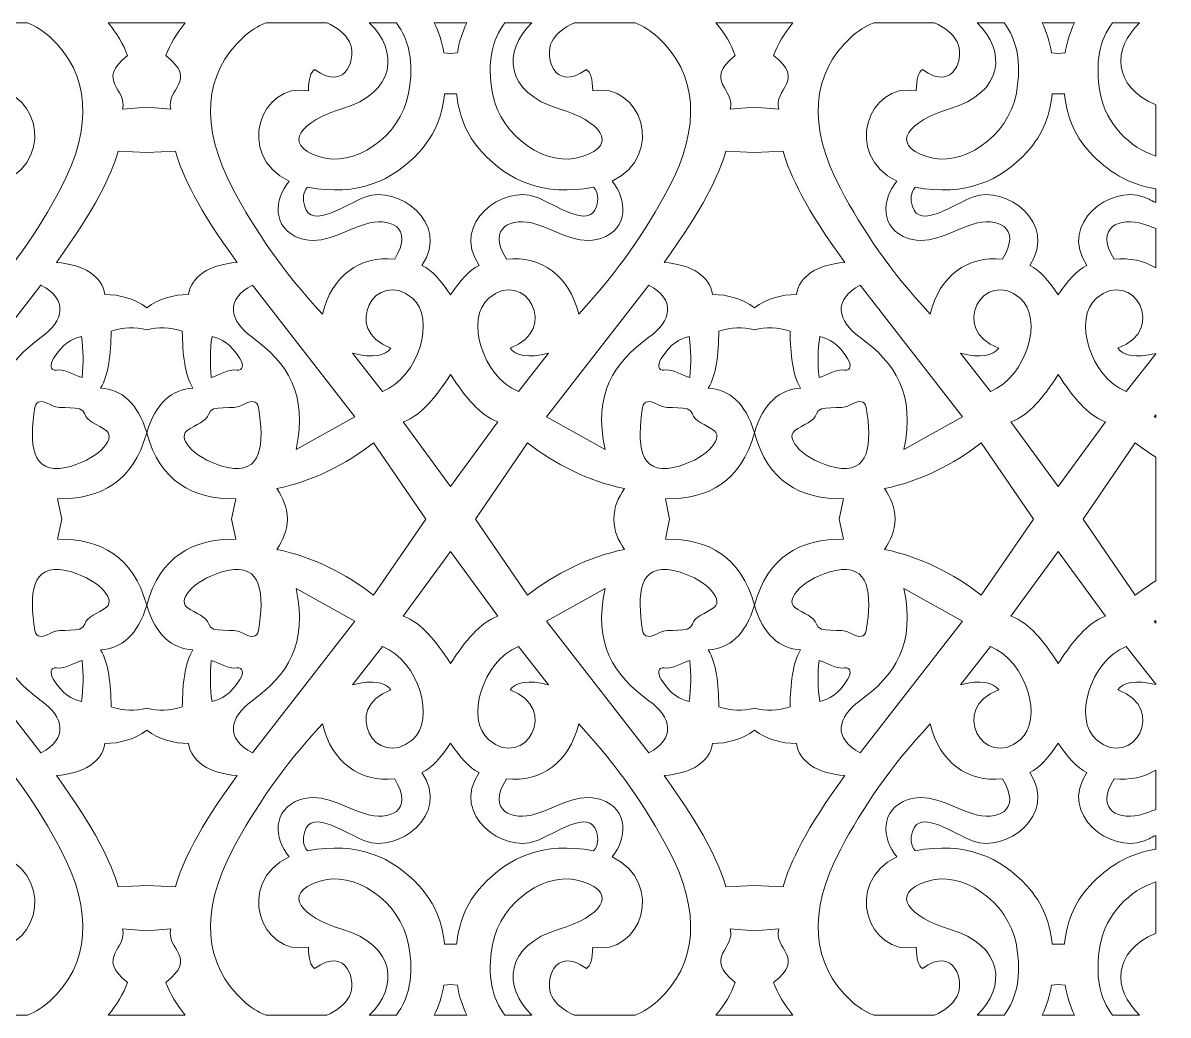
# Model space of a CAD drawing. Header units: millimetres. Extents: x -1215 to 1215, y -590 to 590.
# Drawn here: x -147 to 1215, y -590 to 590 of the extents above; entities that cross this region are included whole.
import ezdxf

# ---------------------------------------------------------------- set-up
doc = ezdxf.new("R2010")
doc.units = ezdxf.units.MM
doc.header["$MEASUREMENT"] = 0
doc.layers.add('Layer 1', color=7, linetype='Continuous')

msp = doc.modelspace()

# ---------------------------------------------------------------- linework, layer by layer
at = {"layer": 'Layer 1', "color": 250, "lineweight": 20}
for points, knots in [([(-114.9779, 573.1207), (-68.2132, 529.9514), (-62.5724, 467.5375), (-102.6658, 392.4517), (-128.8924, 343.3355), (-161.1446, 295.2549), (-208.9658, 243.6907), (-220.5262, 289.7892), (-253.2644, 313.1387), (-294.9969, 308.9766), (-319.173, 347.7579), (-287.8955, 359.4017), (-260.1087, 350.729), (-234.5637, 342.7561), (-209.67, 324.7283), (-182.7998, 333.6485), (-148.5771, 345.0093), (-151.6328, 380.9103), (-169.3202, 401.5913), (-105.0798, 432.8195), (-135.063, 520.1204), (-192.4302, 509.2125), (-192.6927, 523.06), (-195.0084, 531.7955), (-199.8023, 534.3608), (-238.7138, 506.8231), (-250.1795, 551.0273), (-241.0578, 567.5836), (-235.7326, 577.2492), (-226.1035, 584.9111), (-214.1455, 589.9734), (-214.1455, 589.9734), (-141.8841, 589.9734), (-141.8841, 589.9734), (-132.218, 586.1139), (-123.0395, 580.5624), (-114.9779, 573.1207)], [0, 0, 0, 0, 0.083333333, 0.083333333, 0.083333333, 0.166666667, 0.166666667, 0.166666667, 0.25, 0.25, 0.25, 0.333333333, 0.333333333, 0.333333333, 0.416666667, 0.416666667, 0.416666667, 0.5, 0.5, 0.5, 0.583333333, 0.583333333, 0.583333333, 0.666666667, 0.666666667, 0.666666667, 0.75, 0.75, 0.75, 0.833333333, 0.833333333, 0.833333333, 0.916666667, 0.916666667, 0.916666667, 1, 1, 1, 1]), ([(22.757, 551.149), (61.8738, 520.5216), (21.8288, 511.6793), (28.822, 487.2763), (28.822, 487.2763), (-0.05, 489.7719), (-0.05, 489.7719), (-0.05, 489.7719), (-28.9219, 487.2763), (-28.9219, 487.2763), (-21.9288, 511.6793), (-61.9737, 520.5216), (-22.857, 551.149), (-27.5628, 564.3508), (-35.5326, 577.5449), (-45.8862, 589.9734), (-45.8862, 589.9734), (45.7862, 589.9734), (45.7862, 589.9734), (35.4326, 577.5449), (27.4628, 564.3508), (22.757, 551.149)], [0, 0, 0, 0, 0.142857143, 0.142857143, 0.142857143, 0.285714286, 0.285714286, 0.285714286, 0.428571429, 0.428571429, 0.428571429, 0.571428571, 0.571428571, 0.571428571, 0.714285714, 0.714285714, 0.714285714, 0.857142857, 0.857142857, 0.857142857, 1, 1, 1, 1]), ([(260.0088, 350.729), (287.7956, 359.4017), (319.073, 347.7579), (294.8969, 308.9766), (253.1644, 313.1387), (220.4263, 289.7892), (208.8658, 243.6907), (161.0446, 295.2549), (128.7925, 343.3355), (102.5658, 392.4517), (62.4725, 467.5375), (68.1132, 529.9514), (114.8779, 573.1207), (122.9395, 580.5624), (132.118, 586.1139), (141.7841, 589.9734), (141.7841, 589.9734), (214.0455, 589.9734), (214.0455, 589.9734), (226.0036, 584.9111), (235.6327, 577.2492), (240.9579, 567.5836), (250.0796, 551.0273), (238.6138, 506.8231), (199.7024, 534.3608), (194.9084, 531.7955), (192.5927, 523.06), (192.3303, 509.2125), (134.9631, 520.1204), (104.9799, 432.8195), (169.2202, 401.5913), (151.5328, 380.9103), (148.4771, 345.0093), (182.6998, 333.6485), (209.57, 324.7283), (234.4638, 342.7561), (260.0088, 350.729)], [0, 0, 0, 0, 0.083333333, 0.083333333, 0.083333333, 0.166666667, 0.166666667, 0.166666667, 0.25, 0.25, 0.25, 0.333333333, 0.333333333, 0.333333333, 0.416666667, 0.416666667, 0.416666667, 0.5, 0.5, 0.5, 0.583333333, 0.583333333, 0.583333333, 0.666666667, 0.666666667, 0.666666667, 0.75, 0.75, 0.75, 0.833333333, 0.833333333, 0.833333333, 0.916666667, 0.916666667, 0.916666667, 1, 1, 1, 1]), ([(311.4732, 506.4682), (301.7873, 453.1568), (245.4168, 417.3043), (204.8301, 430.9436), (159.2623, 446.2568), (184.7968, 473.4973), (232.0374, 487.6427), (296.8292, 507.0433), (299.7111, 557.0041), (264.6726, 589.9734), (264.6726, 589.9734), (296.8416, 589.9734), (296.8416, 589.9734), (311.8548, 570.3325), (318.1606, 543.2754), (311.4732, 506.4682)], [0, 0, 0, 0, 0.2, 0.2, 0.2, 0.4, 0.4, 0.4, 0.6, 0.6, 0.6, 0.8, 0.8, 0.8, 1, 1, 1, 1]), ([(380.6647, 589.9734), (375.3376, 579.358), (371.5781, 567.4533), (369.4551, 554.2024), (369.4551, 554.2024), (361.3448, 553.5812), (361.3448, 553.5812), (361.3448, 553.5812), (353.2345, 554.2024), (353.2345, 554.2024), (351.1115, 567.4533), (347.3521, 579.358), (342.025, 589.9734), (342.025, 589.9734), (380.6647, 589.9734), (380.6647, 589.9734)], [0, 0, 0, 0, 0.2, 0.2, 0.2, 0.4, 0.4, 0.4, 0.6, 0.6, 0.6, 0.8, 0.8, 0.8, 1, 1, 1, 1]), ([(607.8119, 573.1207), (654.5764, 529.9514), (660.2173, 467.5375), (620.124, 392.4517), (593.8973, 343.3355), (561.6451, 295.2549), (513.8238, 243.6907), (502.2634, 289.7892), (469.5253, 313.1387), (427.7929, 308.9766), (403.6168, 347.7579), (434.8941, 359.4017), (462.681, 350.729), (488.2259, 342.7561), (513.1198, 324.7283), (539.9899, 333.6485), (574.2125, 345.0093), (571.1569, 380.9103), (553.4694, 401.5913), (617.7097, 432.8195), (587.7266, 520.1204), (530.3593, 509.2125), (530.0969, 523.06), (527.7813, 531.7955), (522.9873, 534.3608), (484.0758, 506.8231), (472.6102, 551.0273), (481.7318, 567.5836), (487.057, 577.2492), (496.6861, 584.9111), (508.6442, 589.9734), (508.6442, 589.9734), (580.9056, 589.9734), (580.9056, 589.9734), (590.5717, 586.1139), (599.7503, 580.5624), (607.8119, 573.1207)], [0, 0, 0, 0, 0.083333333, 0.083333333, 0.083333333, 0.166666667, 0.166666667, 0.166666667, 0.25, 0.25, 0.25, 0.333333333, 0.333333333, 0.333333333, 0.416666667, 0.416666667, 0.416666667, 0.5, 0.5, 0.5, 0.583333333, 0.583333333, 0.583333333, 0.666666667, 0.666666667, 0.666666667, 0.75, 0.75, 0.75, 0.833333333, 0.833333333, 0.833333333, 0.916666667, 0.916666667, 0.916666667, 1, 1, 1, 1]), ([(458.0171, 589.9734), (422.9786, 557.0041), (425.8604, 507.0433), (490.6522, 487.6427), (537.8929, 473.4973), (563.4273, 446.2568), (517.8596, 430.9436), (477.2731, 417.3043), (420.9023, 453.1568), (411.2165, 506.4682), (404.5291, 543.2754), (410.8349, 570.3325), (425.8481, 589.9734), (425.8481, 589.9734), (458.0171, 589.9734), (458.0171, 589.9734)], [0, 0, 0, 0, 0.2, 0.2, 0.2, 0.4, 0.4, 0.4, 0.6, 0.6, 0.6, 0.8, 0.8, 0.8, 1, 1, 1, 1]), ([(745.5468, 551.149), (784.6636, 520.5216), (744.6184, 511.6793), (751.6117, 487.2763), (751.6117, 487.2763), (722.7396, 489.7719), (722.7396, 489.7719), (722.7396, 489.7719), (693.8676, 487.2763), (693.8676, 487.2763), (700.8609, 511.6793), (660.8159, 520.5216), (699.9327, 551.149), (695.2269, 564.3508), (687.2571, 577.5449), (676.9035, 589.9734), (676.9035, 589.9734), (768.576, 589.9734), (768.576, 589.9734), (758.2224, 577.5449), (750.2526, 564.3508), (745.5468, 551.149)], [0, 0, 0, 0, 0.142857143, 0.142857143, 0.142857143, 0.285714286, 0.285714286, 0.285714286, 0.428571429, 0.428571429, 0.428571429, 0.571428571, 0.571428571, 0.571428571, 0.714285714, 0.714285714, 0.714285714, 0.857142857, 0.857142857, 0.857142857, 1, 1, 1, 1]), ([(963.7474, 567.5836), (972.8692, 551.0273), (961.4036, 506.8231), (922.4919, 534.3608), (917.6982, 531.7955), (915.3825, 523.06), (915.12, 509.2125), (857.7529, 520.1204), (827.7696, 432.8195), (892.0098, 401.5913), (874.3226, 380.9103), (871.2669, 345.0093), (905.4894, 333.6485), (932.3597, 324.7283), (957.2535, 342.7561), (982.7983, 350.729), (1010.5853, 359.4017), (1041.8626, 347.7579), (1017.6866, 308.9766), (975.9542, 313.1387), (943.216, 289.7892), (931.6556, 243.6907), (883.8344, 295.2549), (851.582, 343.3355), (825.3555, 392.4517), (785.262, 467.5375), (790.9029, 529.9514), (837.6676, 573.1207), (845.7292, 580.5624), (854.9077, 586.1139), (864.5738, 589.9734), (864.5738, 589.9734), (936.8351, 589.9734), (936.8351, 589.9734), (948.7931, 584.9111), (958.4222, 577.2492), (963.7474, 567.5836)], [0, 0, 0, 0, 0.083333333, 0.083333333, 0.083333333, 0.166666667, 0.166666667, 0.166666667, 0.25, 0.25, 0.25, 0.333333333, 0.333333333, 0.333333333, 0.416666667, 0.416666667, 0.416666667, 0.5, 0.5, 0.5, 0.583333333, 0.583333333, 0.583333333, 0.666666667, 0.666666667, 0.666666667, 0.75, 0.75, 0.75, 0.833333333, 0.833333333, 0.833333333, 0.916666667, 0.916666667, 0.916666667, 1, 1, 1, 1]), ([(1019.6313, 589.9734), (1034.6445, 570.3325), (1040.9504, 543.2754), (1034.263, 506.4682), (1024.5771, 453.1568), (968.2064, 417.3043), (927.6197, 430.9436), (882.0521, 446.2568), (907.5865, 473.4973), (954.8273, 487.6427), (1019.619, 507.0433), (1022.5008, 557.0041), (987.4624, 589.9734), (987.4624, 589.9734), (1019.6313, 589.9734), (1019.6313, 589.9734)], [0, 0, 0, 0, 0.2, 0.2, 0.2, 0.4, 0.4, 0.4, 0.6, 0.6, 0.6, 0.8, 0.8, 0.8, 1, 1, 1, 1]), ([(1064.8146, 589.9734), (1064.8146, 589.9734), (1103.4545, 589.9734), (1103.4545, 589.9734), (1098.1274, 579.358), (1094.3679, 567.4533), (1092.2449, 554.2024), (1092.2449, 554.2024), (1084.1345, 553.5812), (1084.1345, 553.5812), (1084.1345, 553.5812), (1076.0242, 554.2024), (1076.0242, 554.2024), (1073.9012, 567.4533), (1070.1417, 579.358), (1064.8146, 589.9734)], [0, 0, 0, 0, 0.2, 0.2, 0.2, 0.4, 0.4, 0.4, 0.6, 0.6, 0.6, 0.8, 0.8, 0.8, 1, 1, 1, 1]), ([(1148.6378, 589.9734), (1148.6378, 589.9734), (1180.8066, 589.9734), (1180.8066, 589.9734), (1148.3874, 559.4687), (1148.4418, 514.4231), (1199.95, 492.4911), (1199.95, 492.4911), (1199.95, 431.6578), (1199.95, 431.6578), (1169.4331, 441.3755), (1140.6701, 469.7892), (1134.0061, 506.4682), (1127.3187, 543.2754), (1133.6246, 570.3325), (1148.6378, 589.9734)], [0, 0, 0, 0, 0.2, 0.2, 0.2, 0.4, 0.4, 0.4, 0.6, 0.6, 0.6, 0.8, 0.8, 0.8, 1, 1, 1, 1]), ([(531.4103, 394.6084), (537.2547, 388.2994), (537.3864, 380.0955), (534.839, 371.6304), (526.4577, 343.7813), (485.2079, 374.5778), (462.1195, 383.2469), (425.1122, 397.1424), (360.8654, 352.751), (395.3599, 301.3792), (382.7563, 295.6971), (373.3298, 283.5886), (361.3448, 266.6394), (349.3598, 283.5886), (339.9335, 295.6971), (327.3299, 301.3792), (361.8243, 352.751), (297.5774, 397.1424), (260.5703, 383.2469), (237.4819, 374.5778), (196.2322, 343.7813), (187.8509, 371.6304), (185.3033, 380.0955), (185.4349, 388.2994), (191.2795, 394.6084), (250.9705, 383.2089), (292.5457, 402.2417), (323.8528, 436.1877), (344.2294, 458.2818), (351.5311, 482.3848), (354.1573, 505.483), (354.1573, 505.483), (361.3448, 505.7705), (361.3448, 505.7705), (361.3448, 505.7705), (368.5325, 505.483), (368.5325, 505.483), (371.1587, 482.3848), (378.4604, 458.2818), (398.8368, 436.1877), (430.1439, 402.2417), (471.7193, 383.2089), (531.4103, 394.6084)], [0, 0, 0, 0, 0.071428571, 0.071428571, 0.071428571, 0.142857143, 0.142857143, 0.142857143, 0.214285714, 0.214285714, 0.214285714, 0.285714286, 0.285714286, 0.285714286, 0.357142857, 0.357142857, 0.357142857, 0.428571429, 0.428571429, 0.428571429, 0.5, 0.5, 0.5, 0.571428571, 0.571428571, 0.571428571, 0.642857143, 0.642857143, 0.642857143, 0.714285714, 0.714285714, 0.714285714, 0.785714286, 0.785714286, 0.785714286, 0.857142857, 0.857142857, 0.857142857, 0.928571429, 0.928571429, 0.928571429, 1, 1, 1, 1]), ([(1121.6265, 436.1877), (1142.4312, 413.6294), (1167.7733, 397.6613), (1199.95, 392.8289), (1199.95, 392.8289), (1199.95, 376.33), (1199.95, 376.33), (1194.5046, 379.0726), (1189.3676, 381.5729), (1184.9092, 383.2469), (1147.9019, 397.1424), (1083.6552, 352.751), (1118.1496, 301.3792), (1105.5458, 295.6971), (1096.1195, 283.5886), (1084.1345, 266.6394), (1072.1496, 283.5886), (1062.7232, 295.6971), (1050.1195, 301.3792), (1084.6139, 352.751), (1020.367, 397.1424), (983.3598, 383.2469), (960.2716, 374.5778), (919.0217, 343.7813), (910.6405, 371.6304), (908.0929, 380.0955), (908.2246, 388.2994), (914.0691, 394.6084), (973.7601, 383.2089), (1015.3355, 402.2417), (1046.6426, 436.1877), (1067.019, 458.2818), (1074.3207, 482.3848), (1076.947, 505.483), (1076.947, 505.483), (1084.1345, 505.7705), (1084.1345, 505.7705), (1084.1345, 505.7705), (1091.322, 505.483), (1091.322, 505.483), (1093.9484, 482.3848), (1101.25, 458.2818), (1121.6265, 436.1877)], [0, 0, 0, 0, 0.071428571, 0.071428571, 0.071428571, 0.142857143, 0.142857143, 0.142857143, 0.214285714, 0.214285714, 0.214285714, 0.285714286, 0.285714286, 0.285714286, 0.357142857, 0.357142857, 0.357142857, 0.428571429, 0.428571429, 0.428571429, 0.5, 0.5, 0.5, 0.571428571, 0.571428571, 0.571428571, 0.642857143, 0.642857143, 0.642857143, 0.714285714, 0.714285714, 0.714285714, 0.785714286, 0.785714286, 0.785714286, 0.857142857, 0.857142857, 0.857142857, 0.928571429, 0.928571429, 0.928571429, 1, 1, 1, 1]), ([(34.0205, 437.5052), (42.104, 408.5527), (61.1961, 368.8132), (107.3648, 305.1338), (73.5543, 302.1564), (53.0906, 288.5015), (49.7877, 267.1338), (31.7446, 266.6162), (14.5161, 262.2709), (-0.05, 251.1007), (-14.616, 262.2709), (-31.8446, 266.6162), (-49.8877, 267.1338), (-53.1906, 288.5015), (-73.6543, 302.1564), (-107.4648, 305.1338), (-61.2961, 368.8132), (-42.204, 408.5527), (-34.1205, 437.5052), (-34.1205, 437.5052), (-0.05, 435.8442), (-0.05, 435.8442), (-0.05, 435.8442), (34.0205, 437.5052), (34.0205, 437.5052)], [0, 0, 0, 0, 0.125, 0.125, 0.125, 0.25, 0.25, 0.25, 0.375, 0.375, 0.375, 0.5, 0.5, 0.5, 0.625, 0.625, 0.625, 0.75, 0.75, 0.75, 0.875, 0.875, 0.875, 1, 1, 1, 1]), ([(722.7396, 435.8442), (722.7396, 435.8442), (756.8101, 437.5052), (756.8101, 437.5052), (764.8936, 408.5527), (783.9857, 368.8132), (830.1544, 305.1338), (796.3439, 302.1564), (775.8803, 288.5015), (772.5773, 267.1338), (754.5343, 266.6162), (737.3057, 262.2709), (722.7396, 251.1007), (708.1736, 262.2709), (690.945, 266.6162), (672.902, 267.1338), (669.5992, 288.5015), (649.1354, 302.1564), (615.3251, 305.1338), (661.4935, 368.8132), (680.5856, 408.5527), (688.6692, 437.5052), (688.6692, 437.5052), (722.7396, 435.8442), (722.7396, 435.8442)], [0, 0, 0, 0, 0.125, 0.125, 0.125, 0.25, 0.25, 0.25, 0.375, 0.375, 0.375, 0.5, 0.5, 0.5, 0.625, 0.625, 0.625, 0.75, 0.75, 0.75, 0.875, 0.875, 0.875, 1, 1, 1, 1]), ([(1185.4707, 350.729), (1190.3146, 349.2172), (1195.135, 347.3436), (1199.95, 345.3609), (1199.95, 345.3609), (1199.95, 298.5581), (1199.95, 298.5581), (1186.0003, 307.2155), (1169.1864, 310.832), (1150.5825, 308.9766), (1126.4065, 347.7579), (1157.6837, 359.4017), (1185.4707, 350.729)], [0, 0, 0, 0, 0.25, 0.25, 0.25, 0.5, 0.5, 0.5, 0.75, 0.75, 0.75, 1, 1, 1, 1]), ([(315.9946, 262.603), (344.0205, 238.6994), (323.779, 168.9237), (280.5659, 151.7009), (280.5659, 151.7009), (244.829, 197.1235), (244.829, 197.1235), (269.6299, 190.8315), (283.6982, 193.879), (290.4243, 203.3175), (230.7655, 223.8896), (272.4735, 299.7221), (315.9946, 262.603)], [0, 0, 0, 0, 0.25, 0.25, 0.25, 0.5, 0.5, 0.5, 0.75, 0.75, 0.75, 1, 1, 1, 1]), ([(432.2654, 203.3175), (438.9914, 193.879), (453.0599, 190.8315), (477.8606, 197.1235), (477.8606, 197.1235), (442.1239, 151.7009), (442.1239, 151.7009), (398.9108, 168.9237), (378.6691, 238.6994), (406.6952, 262.603), (450.2161, 299.7221), (491.9244, 223.8896), (432.2654, 203.3175)], [0, 0, 0, 0, 0.25, 0.25, 0.25, 0.5, 0.5, 0.5, 0.75, 0.75, 0.75, 1, 1, 1, 1]), ([(1038.7842, 262.603), (1066.8103, 238.6994), (1046.5685, 168.9237), (1003.3554, 151.7009), (1003.3554, 151.7009), (967.6187, 197.1235), (967.6187, 197.1235), (992.4196, 190.8315), (1006.4879, 193.879), (1013.2138, 203.3175), (953.5551, 223.8896), (995.2632, 299.7221), (1038.7842, 262.603)], [0, 0, 0, 0, 0.25, 0.25, 0.25, 0.5, 0.5, 0.5, 0.75, 0.75, 0.75, 1, 1, 1, 1]), ([(1129.4849, 262.603), (1173.0059, 299.7221), (1214.714, 223.8896), (1155.0552, 203.3175), (1161.7173, 193.9684), (1175.5854, 190.8915), (1199.95, 196.9488), (1199.95, 196.9488), (1199.95, 196.2334), (1199.95, 196.2334), (1199.95, 196.2334), (1164.9136, 151.7009), (1164.9136, 151.7009), (1121.7005, 168.9237), (1101.4588, 238.6994), (1129.4849, 262.603)], [0, 0, 0, 0, 0.2, 0.2, 0.2, 0.4, 0.4, 0.4, 0.6, 0.6, 0.6, 0.8, 0.8, 0.8, 1, 1, 1, 1]), ([(-125.4813, 216.0676), (-167.1831, 185.9337), (-192.1419, 148.7258), (-177.6766, 82.581), (-177.6766, 82.581), (-247.3894, 121.6002), (-247.3894, 121.6002), (-247.3894, 121.6002), (-125.8388, 278.0192), (-125.8388, 278.0192), (-93.1826, 261.0643), (-98.3814, 235.6501), (-125.4813, 216.0676)], [0, 0, 0, 0, 0.25, 0.25, 0.25, 0.5, 0.5, 0.5, 0.75, 0.75, 0.75, 1, 1, 1, 1]), ([(125.7389, 278.0192), (125.7389, 278.0192), (247.2894, 121.6002), (247.2894, 121.6002), (247.2894, 121.6002), (177.5767, 82.581), (177.5767, 82.581), (192.042, 148.7258), (167.0831, 185.9337), (125.3814, 216.0676), (98.2814, 235.6501), (93.0827, 261.0643), (125.7389, 278.0192)], [0, 0, 0, 0, 0.25, 0.25, 0.25, 0.5, 0.5, 0.5, 0.75, 0.75, 0.75, 1, 1, 1, 1]), ([(596.9508, 278.0192), (629.607, 261.0643), (624.4083, 235.6501), (597.3082, 216.0676), (555.6067, 185.9337), (530.6478, 148.7258), (545.1131, 82.581), (545.1131, 82.581), (475.4002, 121.6002), (475.4002, 121.6002), (475.4002, 121.6002), (596.9508, 278.0192), (596.9508, 278.0192)], [0, 0, 0, 0, 0.25, 0.25, 0.25, 0.5, 0.5, 0.5, 0.75, 0.75, 0.75, 1, 1, 1, 1]), ([(848.5285, 278.0192), (848.5285, 278.0192), (970.0789, 121.6002), (970.0789, 121.6002), (970.0789, 121.6002), (900.3663, 82.581), (900.3663, 82.581), (914.8317, 148.7258), (889.8727, 185.9337), (848.1711, 216.0676), (821.0712, 235.6501), (815.8723, 261.0643), (848.5285, 278.0192)], [0, 0, 0, 0, 0.25, 0.25, 0.25, 0.5, 0.5, 0.5, 0.75, 0.75, 0.75, 1, 1, 1, 1]), ([(-0.05, 225.0474), (14.2882, 228.1333), (27.2188, 228.3478), (42.2519, 223.4441), (42.7238, 195.9745), (45.1958, 171.1381), (54.8115, 155.705), (29.8352, 153.8774), (10.6565, 138.2854), (-0.05, 102.576), (-10.7564, 138.2854), (-29.9352, 153.8774), (-54.9115, 155.705), (-45.2957, 171.1381), (-42.8238, 195.9745), (-42.3518, 223.4441), (-27.3188, 228.3478), (-14.3882, 228.1333), (-0.05, 225.0474)], [0, 0, 0, 0, 0.166666667, 0.166666667, 0.166666667, 0.333333333, 0.333333333, 0.333333333, 0.5, 0.5, 0.5, 0.666666667, 0.666666667, 0.666666667, 0.833333333, 0.833333333, 0.833333333, 1, 1, 1, 1]), ([(722.7396, 225.0474), (737.0778, 228.1333), (750.0084, 228.3478), (765.0415, 223.4441), (765.5137, 195.9745), (767.9853, 171.1381), (777.6012, 155.705), (752.6248, 153.8774), (733.4462, 138.2854), (722.7396, 102.576), (712.0333, 138.2854), (692.8545, 153.8774), (667.8781, 155.705), (677.4941, 171.1381), (679.9658, 195.9745), (680.4378, 223.4441), (695.4709, 228.3478), (708.4014, 228.1333), (722.7396, 225.0474)], [0, 0, 0, 0, 0.166666667, 0.166666667, 0.166666667, 0.333333333, 0.333333333, 0.333333333, 0.5, 0.5, 0.5, 0.666666667, 0.666666667, 0.666666667, 0.833333333, 0.833333333, 0.833333333, 1, 1, 1, 1]), ([(-77.7383, 217.0409), (-75.1979, 201.0762), (-75.2938, 184.7959), (-76.8686, 168.3381), (-87.0136, 171.2521), (-96.6613, 178.4396), (-107.3035, 177.0798), (-114.6647, 176.1391), (-115.7946, 182.7904), (-110.7816, 190.8164), (-100.0726, 208.6337), (-88.9617, 214.5091), (-77.7383, 217.0409)], [0, 0, 0, 0, 0.25, 0.25, 0.25, 0.5, 0.5, 0.5, 0.75, 0.75, 0.75, 1, 1, 1, 1]), ([(77.6384, 217.0409), (88.8617, 214.5091), (99.9727, 208.6337), (110.6817, 190.8164), (115.6947, 182.7904), (114.5647, 176.1391), (107.2035, 177.0798), (96.5614, 178.4396), (86.9136, 171.2521), (76.7687, 168.3381), (75.1939, 184.7959), (75.098, 201.0762), (77.6384, 217.0409)], [0, 0, 0, 0, 0.25, 0.25, 0.25, 0.5, 0.5, 0.5, 0.75, 0.75, 0.75, 1, 1, 1, 1]), ([(645.0515, 217.0409), (647.5916, 201.0762), (647.4957, 184.7959), (645.921, 168.3381), (635.776, 171.2521), (626.1283, 178.4396), (615.4863, 177.0798), (608.1251, 176.1391), (606.995, 182.7904), (612.008, 190.8164), (622.7169, 208.6337), (633.828, 214.5091), (645.0515, 217.0409)], [0, 0, 0, 0, 0.25, 0.25, 0.25, 0.5, 0.5, 0.5, 0.75, 0.75, 0.75, 1, 1, 1, 1]), ([(800.4279, 217.0409), (811.6515, 214.5091), (822.7626, 208.6337), (833.4714, 190.8164), (838.4843, 182.7904), (837.3543, 176.1391), (829.9931, 177.0798), (819.3509, 178.4396), (809.7032, 171.2521), (799.5583, 168.3381), (797.9837, 184.7959), (797.8877, 201.0762), (800.4279, 217.0409)], [0, 0, 0, 0, 0.25, 0.25, 0.25, 0.5, 0.5, 0.5, 0.75, 0.75, 0.75, 1, 1, 1, 1]), ([(361.3448, 171.674), (379.5754, 144.1997), (395.5182, 123.6904), (417.6043, 115.5978), (417.6043, 115.5978), (361.3448, 38.6834), (361.3448, 38.6834), (361.3448, 38.6834), (305.0854, 115.5978), (305.0854, 115.5978), (327.1715, 123.6904), (343.1143, 144.1997), (361.3448, 171.674)], [0, 0, 0, 0, 0.25, 0.25, 0.25, 0.5, 0.5, 0.5, 0.75, 0.75, 0.75, 1, 1, 1, 1]), ([(1084.1345, 171.674), (1102.3649, 144.1997), (1118.3079, 123.6904), (1140.3941, 115.5978), (1140.3941, 115.5978), (1084.1345, 38.6834), (1084.1345, 38.6834), (1084.1345, 38.6834), (1027.875, 115.5978), (1027.875, 115.5978), (1049.9611, 123.6904), (1065.9041, 144.1997), (1084.1345, 171.674)], [0, 0, 0, 0, 0.25, 0.25, 0.25, 0.5, 0.5, 0.5, 0.75, 0.75, 0.75, 1, 1, 1, 1]), ([(-73.8252, 125.047), (-71.4068, 115.388), (-58.3296, 113.0443), (-47.7382, 104.65), (-35.9478, 95.3053), (-59.4552, 69.1774), (-96.2716, 61.3229), (-137.6743, 52.49), (-139.8392, 89.3657), (-133.0856, 132.7761), (-131.8588, 140.6623), (-124.0022, 141.7534), (-115.0133, 135.9803), (-103.0213, 128.2781), (-76.929, 137.4446), (-73.8252, 125.047)], [0, 0, 0, 0, 0.2, 0.2, 0.2, 0.4, 0.4, 0.4, 0.6, 0.6, 0.6, 0.8, 0.8, 0.8, 1, 1, 1, 1]), ([(132.9857, 132.7761), (139.7393, 89.3657), (137.5743, 52.49), (96.1716, 61.3229), (59.3552, 69.1774), (35.8479, 95.3053), (47.6383, 104.65), (58.2297, 113.0443), (71.3069, 115.388), (73.7253, 125.047), (76.829, 137.4446), (102.9214, 128.2781), (114.9133, 135.9803), (123.9022, 141.7534), (131.7589, 140.6623), (132.9857, 132.7761)], [0, 0, 0, 0, 0.2, 0.2, 0.2, 0.4, 0.4, 0.4, 0.6, 0.6, 0.6, 0.8, 0.8, 0.8, 1, 1, 1, 1]), ([(648.9645, 125.047), (651.3827, 115.388), (664.46, 113.0443), (675.0514, 104.65), (686.8419, 95.3053), (663.3345, 69.1774), (626.5182, 61.3229), (585.1153, 52.49), (582.9504, 89.3657), (589.7039, 132.7761), (590.9309, 140.6623), (598.7876, 141.7534), (607.7765, 135.9803), (619.7682, 128.2781), (645.8608, 137.4446), (648.9645, 125.047)], [0, 0, 0, 0, 0.2, 0.2, 0.2, 0.4, 0.4, 0.4, 0.6, 0.6, 0.6, 0.8, 0.8, 0.8, 1, 1, 1, 1]), ([(796.5149, 125.047), (799.6187, 137.4446), (825.7111, 128.2781), (837.703, 135.9803), (846.6918, 141.7534), (854.5486, 140.6623), (855.7753, 132.7761), (862.5288, 89.3657), (860.364, 52.49), (818.9613, 61.3229), (782.1448, 69.1774), (758.6374, 95.3053), (770.4278, 104.65), (781.0195, 113.0443), (794.0965, 115.388), (796.5149, 125.047)], [0, 0, 0, 0, 0.2, 0.2, 0.2, 0.4, 0.4, 0.4, 0.6, 0.6, 0.6, 0.8, 0.8, 0.8, 1, 1, 1, 1]), ([(1198.1901, 121.6002), (1198.1901, 121.6002), (1199.95, 123.865), (1199.95, 123.865), (1199.95, 123.865), (1199.95, 120.6152), (1199.95, 120.6152), (1199.95, 120.6152), (1198.1901, 121.6002), (1198.1901, 121.6002)], [0, 0, 0, 0, 0.333333333, 0.333333333, 0.333333333, 0.666666667, 0.666666667, 0.666666667, 1, 1, 1, 1]), ([(-0.05, 102.576), (15.8785, 44.1358), (54.5095, 23.5166), (105.8768, 24.113), (105.8768, 24.113), (100.8593, -0.0266), (100.8593, -0.0266), (100.8593, -0.0266), (105.8768, -24.1661), (105.8768, -24.1661), (54.5095, -23.5697), (15.8785, -44.189), (-0.05, -102.6292), (-15.9785, -44.189), (-54.6094, -23.5697), (-105.9768, -24.1661), (-105.9768, -24.1661), (-100.9592, -0.0266), (-100.9592, -0.0266), (-100.9592, -0.0266), (-105.9768, 24.113), (-105.9768, 24.113), (-54.6094, 23.5166), (-15.9785, 44.1358), (-0.05, 102.576)], [0, 0, 0, 0, 0.125, 0.125, 0.125, 0.25, 0.25, 0.25, 0.375, 0.375, 0.375, 0.5, 0.5, 0.5, 0.625, 0.625, 0.625, 0.75, 0.75, 0.75, 0.875, 0.875, 0.875, 1, 1, 1, 1]), ([(722.7396, 102.576), (738.6681, 44.1358), (777.2992, 23.5166), (828.6666, 24.113), (828.6666, 24.113), (823.649, -0.0266), (823.649, -0.0266), (823.649, -0.0266), (828.6666, -24.1661), (828.6666, -24.1661), (777.2992, -23.5697), (738.6681, -44.189), (722.7396, -102.6292), (706.8114, -44.189), (668.1802, -23.5697), (616.8128, -24.1661), (616.8128, -24.1661), (621.8303, -0.0266), (621.8303, -0.0266), (621.8303, -0.0266), (616.8128, 24.113), (616.8128, 24.113), (668.1802, 23.5166), (706.8114, 44.1358), (722.7396, 102.576)], [0, 0, 0, 0, 0.125, 0.125, 0.125, 0.25, 0.25, 0.25, 0.375, 0.375, 0.375, 0.5, 0.5, 0.5, 0.625, 0.625, 0.625, 0.75, 0.75, 0.75, 0.875, 0.875, 0.875, 1, 1, 1, 1]), ([(269.8007, 90.5653), (269.8007, 90.5653), (331.8218, -0.0266), (331.8218, -0.0266), (331.8218, -0.0266), (269.8007, -90.6185), (269.8007, -90.6185), (236.0748, -64.8543), (198.6524, -45.157), (154.6409, -36.2751), (162.4225, -24.3518), (166.61, -15.3912), (167.2029, -0.0266), (166.61, 15.3381), (162.4225, 24.2986), (154.6409, 36.2219), (198.6524, 45.1039), (236.0748, 64.8012), (269.8007, 90.5653)], [0, 0, 0, 0, 0.166666667, 0.166666667, 0.166666667, 0.333333333, 0.333333333, 0.333333333, 0.5, 0.5, 0.5, 0.666666667, 0.666666667, 0.666666667, 0.833333333, 0.833333333, 0.833333333, 1, 1, 1, 1]), ([(452.889, 90.5653), (486.6149, 64.8012), (524.0373, 45.1039), (568.0489, 36.2219), (560.2671, 24.2986), (556.0796, 15.3381), (555.4867, -0.0266), (556.0796, -15.3912), (560.2671, -24.3518), (568.0489, -36.2751), (524.0373, -45.157), (486.6149, -64.8543), (452.889, -90.6185), (452.889, -90.6185), (390.8679, -0.0266), (390.8679, -0.0266), (390.8679, -0.0266), (452.889, 90.5653), (452.889, 90.5653)], [0, 0, 0, 0, 0.166666667, 0.166666667, 0.166666667, 0.333333333, 0.333333333, 0.333333333, 0.5, 0.5, 0.5, 0.666666667, 0.666666667, 0.666666667, 0.833333333, 0.833333333, 0.833333333, 1, 1, 1, 1]), ([(992.5905, 90.5653), (992.5905, 90.5653), (1054.6114, -0.0266), (1054.6114, -0.0266), (1054.6114, -0.0266), (992.5905, -90.6185), (992.5905, -90.6185), (958.8643, -64.8543), (921.4422, -45.157), (877.4305, -36.2751), (885.2121, -24.3518), (889.3999, -15.3912), (889.9926, -0.0266), (889.3999, 15.3381), (885.2121, 24.2986), (877.4305, 36.2219), (921.4422, 45.1039), (958.8643, 64.8012), (992.5905, 90.5653)], [0, 0, 0, 0, 0.166666667, 0.166666667, 0.166666667, 0.333333333, 0.333333333, 0.333333333, 0.5, 0.5, 0.5, 0.666666667, 0.666666667, 0.666666667, 0.833333333, 0.833333333, 0.833333333, 1, 1, 1, 1]), ([(1175.6786, 90.5653), (1183.5551, 84.5482), (1191.6334, 78.8624), (1199.95, 73.5676), (1199.95, 73.5676), (1199.95, -73.6208), (1199.95, -73.6208), (1191.6334, -78.9155), (1183.5551, -84.6014), (1175.6786, -90.6185), (1175.6786, -90.6185), (1113.6577, -0.0266), (1113.6577, -0.0266), (1113.6577, -0.0266), (1175.6786, 90.5653), (1175.6786, 90.5653)], [0, 0, 0, 0, 0.2, 0.2, 0.2, 0.4, 0.4, 0.4, 0.6, 0.6, 0.6, 0.8, 0.8, 0.8, 1, 1, 1, 1]), ([(361.3448, -38.7366), (361.3448, -38.7366), (417.6043, -115.651), (417.6043, -115.651), (395.5182, -123.7436), (379.5754, -144.2528), (361.3448, -171.7271), (343.1143, -144.2528), (327.1715, -123.7436), (305.0854, -115.651), (305.0854, -115.651), (361.3448, -38.7366), (361.3448, -38.7366)], [0, 0, 0, 0, 0.25, 0.25, 0.25, 0.5, 0.5, 0.5, 0.75, 0.75, 0.75, 1, 1, 1, 1]), ([(1084.1345, -38.7366), (1084.1345, -38.7366), (1140.3941, -115.651), (1140.3941, -115.651), (1118.3079, -123.7436), (1102.3649, -144.2528), (1084.1345, -171.7271), (1065.9041, -144.2528), (1049.9611, -123.7436), (1027.875, -115.651), (1027.875, -115.651), (1084.1345, -38.7366), (1084.1345, -38.7366)], [0, 0, 0, 0, 0.25, 0.25, 0.25, 0.5, 0.5, 0.5, 0.75, 0.75, 0.75, 1, 1, 1, 1]), ([(-96.2716, -61.3761), (-59.4552, -69.2306), (-35.9478, -95.3584), (-47.7382, -104.7032), (-58.3296, -113.0974), (-71.4068, -115.4412), (-73.8252, -125.1002), (-76.929, -137.4978), (-103.0213, -128.3312), (-115.0133, -136.0334), (-124.0022, -141.8066), (-131.8588, -140.7155), (-133.0856, -132.8292), (-139.8392, -89.4189), (-137.6743, -52.5431), (-96.2716, -61.3761)], [0, 0, 0, 0, 0.2, 0.2, 0.2, 0.4, 0.4, 0.4, 0.6, 0.6, 0.6, 0.8, 0.8, 0.8, 1, 1, 1, 1]), ([(96.1716, -61.3761), (137.5743, -52.5431), (139.7393, -89.4189), (132.9857, -132.8292), (131.7589, -140.7155), (123.9022, -141.8066), (114.9133, -136.0334), (102.9214, -128.3312), (76.829, -137.4978), (73.7253, -125.1002), (71.3069, -115.4412), (58.2297, -113.0974), (47.6383, -104.7032), (35.8479, -95.3584), (59.3552, -69.2306), (96.1716, -61.3761)], [0, 0, 0, 0, 0.2, 0.2, 0.2, 0.4, 0.4, 0.4, 0.6, 0.6, 0.6, 0.8, 0.8, 0.8, 1, 1, 1, 1]), ([(626.5182, -61.3761), (663.3345, -69.2306), (686.8419, -95.3584), (675.0514, -104.7032), (664.46, -113.0974), (651.3827, -115.4412), (648.9645, -125.1002), (645.8608, -137.4978), (619.7682, -128.3312), (607.7765, -136.0334), (598.7876, -141.8066), (590.9309, -140.7155), (589.7039, -132.8292), (582.9504, -89.4189), (585.1153, -52.5431), (626.5182, -61.3761)], [0, 0, 0, 0, 0.2, 0.2, 0.2, 0.4, 0.4, 0.4, 0.6, 0.6, 0.6, 0.8, 0.8, 0.8, 1, 1, 1, 1]), ([(818.9613, -61.3761), (860.364, -52.5431), (862.5288, -89.4189), (855.7753, -132.8292), (854.5486, -140.7155), (846.6918, -141.8066), (837.703, -136.0334), (825.7111, -128.3312), (799.6187, -137.4978), (796.5149, -125.1002), (794.0965, -115.4412), (781.0195, -113.0974), (770.4278, -104.7032), (758.6374, -95.3584), (782.1448, -69.2306), (818.9613, -61.3761)], [0, 0, 0, 0, 0.2, 0.2, 0.2, 0.4, 0.4, 0.4, 0.6, 0.6, 0.6, 0.8, 0.8, 0.8, 1, 1, 1, 1]), ([(-177.6766, -82.6342), (-192.1419, -148.7789), (-167.1831, -185.9869), (-125.4813, -216.1208), (-98.3814, -235.7033), (-93.1826, -261.1174), (-125.8388, -278.0723), (-125.8388, -278.0723), (-247.3894, -121.6533), (-247.3894, -121.6533), (-247.3894, -121.6533), (-177.6766, -82.6342), (-177.6766, -82.6342)], [0, 0, 0, 0, 0.25, 0.25, 0.25, 0.5, 0.5, 0.5, 0.75, 0.75, 0.75, 1, 1, 1, 1]), ([(247.2894, -121.6533), (247.2894, -121.6533), (125.7389, -278.0723), (125.7389, -278.0723), (93.0827, -261.1174), (98.2814, -235.7033), (125.3814, -216.1208), (167.0831, -185.9869), (192.042, -148.7789), (177.5767, -82.6342), (177.5767, -82.6342), (247.2894, -121.6533), (247.2894, -121.6533)], [0, 0, 0, 0, 0.25, 0.25, 0.25, 0.5, 0.5, 0.5, 0.75, 0.75, 0.75, 1, 1, 1, 1]), ([(545.1131, -82.6342), (530.6478, -148.7789), (555.6067, -185.9869), (597.3082, -216.1208), (624.4083, -235.7033), (629.607, -261.1174), (596.9508, -278.0723), (596.9508, -278.0723), (475.4002, -121.6533), (475.4002, -121.6533), (475.4002, -121.6533), (545.1131, -82.6342), (545.1131, -82.6342)], [0, 0, 0, 0, 0.25, 0.25, 0.25, 0.5, 0.5, 0.5, 0.75, 0.75, 0.75, 1, 1, 1, 1]), ([(900.3663, -82.6342), (900.3663, -82.6342), (970.0789, -121.6533), (970.0789, -121.6533), (970.0789, -121.6533), (848.5285, -278.0723), (848.5285, -278.0723), (815.8723, -261.1174), (821.0712, -235.7033), (848.1711, -216.1208), (889.8727, -185.9869), (914.8317, -148.7789), (900.3663, -82.6342)], [0, 0, 0, 0, 0.25, 0.25, 0.25, 0.5, 0.5, 0.5, 0.75, 0.75, 0.75, 1, 1, 1, 1]), ([(-0.05, -102.6292), (10.6565, -138.3385), (29.8352, -153.9305), (54.8115, -155.7582), (45.1958, -171.1913), (42.7238, -196.0277), (42.2519, -223.4973), (27.2188, -228.4009), (14.2882, -228.1864), (-0.05, -225.1006), (-14.3882, -228.1864), (-27.3188, -228.4009), (-42.3518, -223.4973), (-42.8238, -196.0277), (-45.2957, -171.1913), (-54.9115, -155.7582), (-29.9352, -153.9305), (-10.7564, -138.3385), (-0.05, -102.6292)], [0, 0, 0, 0, 0.166666667, 0.166666667, 0.166666667, 0.333333333, 0.333333333, 0.333333333, 0.5, 0.5, 0.5, 0.666666667, 0.666666667, 0.666666667, 0.833333333, 0.833333333, 0.833333333, 1, 1, 1, 1]), ([(722.7396, -102.6292), (733.4462, -138.3385), (752.6248, -153.9305), (777.6012, -155.7582), (767.9853, -171.1913), (765.5137, -196.0277), (765.0415, -223.4973), (750.0084, -228.4009), (737.0778, -228.1864), (722.7396, -225.1006), (708.4014, -228.1864), (695.4709, -228.4009), (680.4378, -223.4973), (679.9658, -196.0277), (677.4941, -171.1913), (667.8781, -155.7582), (692.8545, -153.9305), (712.0333, -138.3385), (722.7396, -102.6292)], [0, 0, 0, 0, 0.166666667, 0.166666667, 0.166666667, 0.333333333, 0.333333333, 0.333333333, 0.5, 0.5, 0.5, 0.666666667, 0.666666667, 0.666666667, 0.833333333, 0.833333333, 0.833333333, 1, 1, 1, 1]), ([(1198.1901, -121.6533), (1198.1901, -121.6533), (1199.95, -120.6683), (1199.95, -120.6683), (1199.95, -120.6683), (1199.95, -123.9181), (1199.95, -123.9181), (1199.95, -123.9181), (1198.1901, -121.6533), (1198.1901, -121.6533)], [0, 0, 0, 0, 0.333333333, 0.333333333, 0.333333333, 0.666666667, 0.666666667, 0.666666667, 1, 1, 1, 1]), ([(280.5659, -151.754), (323.779, -168.9769), (344.0205, -238.7525), (315.9946, -262.6561), (272.4735, -299.7753), (230.7655, -223.9427), (290.4243, -203.3706), (283.6982, -193.9321), (269.6299, -190.8847), (244.829, -197.1766), (244.829, -197.1766), (280.5659, -151.754), (280.5659, -151.754)], [0, 0, 0, 0, 0.25, 0.25, 0.25, 0.5, 0.5, 0.5, 0.75, 0.75, 0.75, 1, 1, 1, 1]), ([(442.1239, -151.754), (442.1239, -151.754), (477.8606, -197.1766), (477.8606, -197.1766), (453.0599, -190.8847), (438.9914, -193.9321), (432.2654, -203.3706), (491.9244, -223.9427), (450.2161, -299.7753), (406.6952, -262.6561), (378.6691, -238.7525), (398.9108, -168.9769), (442.1239, -151.754)], [0, 0, 0, 0, 0.25, 0.25, 0.25, 0.5, 0.5, 0.5, 0.75, 0.75, 0.75, 1, 1, 1, 1]), ([(1003.3554, -151.754), (1046.5685, -168.9769), (1066.8103, -238.7525), (1038.7842, -262.6561), (995.2632, -299.7753), (953.5551, -223.9427), (1013.2138, -203.3706), (1006.4879, -193.9321), (992.4196, -190.8847), (967.6187, -197.1766), (967.6187, -197.1766), (1003.3554, -151.754), (1003.3554, -151.754)], [0, 0, 0, 0, 0.25, 0.25, 0.25, 0.5, 0.5, 0.5, 0.75, 0.75, 0.75, 1, 1, 1, 1]), ([(1164.9136, -151.754), (1164.9136, -151.754), (1199.95, -196.2865), (1199.95, -196.2865), (1199.95, -196.2865), (1199.95, -197.0019), (1199.95, -197.0019), (1175.5854, -190.9447), (1161.7173, -194.0215), (1155.0552, -203.3706), (1214.714, -223.9427), (1173.0059, -299.7753), (1129.4849, -262.6561), (1101.4588, -238.7525), (1121.7005, -168.9769), (1164.9136, -151.754)], [0, 0, 0, 0, 0.2, 0.2, 0.2, 0.4, 0.4, 0.4, 0.6, 0.6, 0.6, 0.8, 0.8, 0.8, 1, 1, 1, 1]), ([(-76.8686, -168.3913), (-75.2938, -184.849), (-75.1979, -201.1293), (-77.7383, -217.0941), (-88.9617, -214.5622), (-100.0726, -208.6868), (-110.7816, -190.8696), (-115.7946, -182.8435), (-114.6647, -176.1923), (-107.3035, -177.1329), (-96.6613, -178.4927), (-87.0136, -171.3052), (-76.8686, -168.3913)], [0, 0, 0, 0, 0.25, 0.25, 0.25, 0.5, 0.5, 0.5, 0.75, 0.75, 0.75, 1, 1, 1, 1]), ([(76.7687, -168.3913), (86.9136, -171.3052), (96.5614, -178.4927), (107.2035, -177.1329), (114.5647, -176.1923), (115.6947, -182.8435), (110.6817, -190.8696), (99.9727, -208.6868), (88.8617, -214.5622), (77.6384, -217.0941), (75.098, -201.1293), (75.1939, -184.849), (76.7687, -168.3913)], [0, 0, 0, 0, 0.25, 0.25, 0.25, 0.5, 0.5, 0.5, 0.75, 0.75, 0.75, 1, 1, 1, 1]), ([(645.921, -168.3913), (647.4957, -184.849), (647.5916, -201.1293), (645.0515, -217.0941), (633.828, -214.5622), (622.7169, -208.6868), (612.008, -190.8696), (606.995, -182.8435), (608.1251, -176.1923), (615.4863, -177.1329), (626.1283, -178.4927), (635.776, -171.3052), (645.921, -168.3913)], [0, 0, 0, 0, 0.25, 0.25, 0.25, 0.5, 0.5, 0.5, 0.75, 0.75, 0.75, 1, 1, 1, 1]), ([(799.5583, -168.3913), (809.7032, -171.3052), (819.3509, -178.4927), (829.9931, -177.1329), (837.3543, -176.1923), (838.4843, -182.8435), (833.4714, -190.8696), (822.7626, -208.6868), (811.6515, -214.5622), (800.4279, -217.0941), (797.8877, -201.1293), (797.9837, -184.849), (799.5583, -168.3913)], [0, 0, 0, 0, 0.25, 0.25, 0.25, 0.5, 0.5, 0.5, 0.75, 0.75, 0.75, 1, 1, 1, 1]), ([(-102.6658, -392.5048), (-62.5724, -467.5907), (-68.2132, -530.0045), (-114.9779, -573.1739), (-123.0395, -580.6156), (-132.218, -586.1671), (-141.8841, -590.0266), (-141.8841, -590.0266), (-214.1455, -590.0266), (-214.1455, -590.0266), (-226.1035, -584.9643), (-235.7326, -577.3024), (-241.0578, -567.6368), (-250.1795, -551.0804), (-238.7138, -506.8763), (-199.8023, -534.414), (-195.0084, -531.8486), (-192.6927, -523.1131), (-192.4302, -509.2656), (-135.063, -520.1735), (-105.0798, -432.8726), (-169.3202, -401.6444), (-151.6328, -380.9634), (-148.5771, -345.0625), (-182.7998, -333.7016), (-209.67, -324.7815), (-234.5637, -342.8093), (-260.1087, -350.7821), (-287.8955, -359.4548), (-319.173, -347.811), (-294.9969, -309.0297), (-253.2644, -313.1918), (-220.5262, -289.8423), (-208.9658, -243.7439), (-161.1446, -295.308), (-128.8924, -343.3887), (-102.6658, -392.5048)], [0, 0, 0, 0, 0.083333333, 0.083333333, 0.083333333, 0.166666667, 0.166666667, 0.166666667, 0.25, 0.25, 0.25, 0.333333333, 0.333333333, 0.333333333, 0.416666667, 0.416666667, 0.416666667, 0.5, 0.5, 0.5, 0.583333333, 0.583333333, 0.583333333, 0.666666667, 0.666666667, 0.666666667, 0.75, 0.75, 0.75, 0.833333333, 0.833333333, 0.833333333, 0.916666667, 0.916666667, 0.916666667, 1, 1, 1, 1]), ([(199.7024, -534.414), (238.6138, -506.8763), (250.0796, -551.0804), (240.9579, -567.6368), (235.6327, -577.3024), (226.0036, -584.9643), (214.0455, -590.0266), (214.0455, -590.0266), (141.7841, -590.0266), (141.7841, -590.0266), (132.118, -586.1671), (122.9395, -580.6156), (114.8779, -573.1739), (68.1132, -530.0045), (62.4725, -467.5907), (102.5658, -392.5048), (128.7925, -343.3887), (161.0446, -295.308), (208.8658, -243.7439), (220.4263, -289.8423), (253.1644, -313.1918), (294.8969, -309.0297), (319.073, -347.811), (287.7956, -359.4548), (260.0088, -350.7821), (234.4638, -342.8093), (209.57, -324.7815), (182.6998, -333.7016), (148.4771, -345.0625), (151.5328, -380.9634), (169.2202, -401.6444), (104.9799, -432.8726), (134.9631, -520.1735), (192.3303, -509.2656), (192.5927, -523.1131), (194.9084, -531.8486), (199.7024, -534.414)], [0, 0, 0, 0, 0.083333333, 0.083333333, 0.083333333, 0.166666667, 0.166666667, 0.166666667, 0.25, 0.25, 0.25, 0.333333333, 0.333333333, 0.333333333, 0.416666667, 0.416666667, 0.416666667, 0.5, 0.5, 0.5, 0.583333333, 0.583333333, 0.583333333, 0.666666667, 0.666666667, 0.666666667, 0.75, 0.75, 0.75, 0.833333333, 0.833333333, 0.833333333, 0.916666667, 0.916666667, 0.916666667, 1, 1, 1, 1]), ([(513.8238, -243.7439), (561.6451, -295.308), (593.8973, -343.3887), (620.124, -392.5048), (660.2173, -467.5907), (654.5764, -530.0045), (607.8119, -573.1739), (599.7503, -580.6156), (590.5717, -586.1671), (580.9056, -590.0266), (580.9056, -590.0266), (508.6442, -590.0266), (508.6442, -590.0266), (496.6861, -584.9643), (487.057, -577.3024), (481.7318, -567.6368), (472.6102, -551.0804), (484.0758, -506.8763), (522.9873, -534.414), (527.7813, -531.8486), (530.0969, -523.1131), (530.3593, -509.2656), (587.7266, -520.1735), (617.7097, -432.8726), (553.4694, -401.6444), (571.1569, -380.9634), (574.2125, -345.0625), (539.9899, -333.7016), (513.1198, -324.7815), (488.2259, -342.8093), (462.681, -350.7821), (434.8941, -359.4548), (403.6168, -347.811), (427.7929, -309.0297), (469.5253, -313.1918), (502.2634, -289.8423), (513.8238, -243.7439)], [0, 0, 0, 0, 0.083333333, 0.083333333, 0.083333333, 0.166666667, 0.166666667, 0.166666667, 0.25, 0.25, 0.25, 0.333333333, 0.333333333, 0.333333333, 0.416666667, 0.416666667, 0.416666667, 0.5, 0.5, 0.5, 0.583333333, 0.583333333, 0.583333333, 0.666666667, 0.666666667, 0.666666667, 0.75, 0.75, 0.75, 0.833333333, 0.833333333, 0.833333333, 0.916666667, 0.916666667, 0.916666667, 1, 1, 1, 1]), ([(931.6556, -243.7439), (943.216, -289.8423), (975.9542, -313.1918), (1017.6866, -309.0297), (1041.8626, -347.811), (1010.5853, -359.4548), (982.7983, -350.7821), (957.2535, -342.8093), (932.3597, -324.7815), (905.4894, -333.7016), (871.2669, -345.0625), (874.3226, -380.9634), (892.0098, -401.6444), (827.7696, -432.8726), (857.7529, -520.1735), (915.12, -509.2656), (915.3825, -523.1131), (917.6982, -531.8486), (922.4919, -534.414), (961.4036, -506.8763), (972.8692, -551.0804), (963.7474, -567.6368), (958.4222, -577.3024), (948.7931, -584.9643), (936.8351, -590.0266), (936.8351, -590.0266), (864.5738, -590.0266), (864.5738, -590.0266), (854.9077, -586.1671), (845.7292, -580.6156), (837.6676, -573.1739), (790.9029, -530.0045), (785.262, -467.5907), (825.3555, -392.5048), (851.582, -343.3887), (883.8344, -295.308), (931.6556, -243.7439)], [0, 0, 0, 0, 0.083333333, 0.083333333, 0.083333333, 0.166666667, 0.166666667, 0.166666667, 0.25, 0.25, 0.25, 0.333333333, 0.333333333, 0.333333333, 0.416666667, 0.416666667, 0.416666667, 0.5, 0.5, 0.5, 0.583333333, 0.583333333, 0.583333333, 0.666666667, 0.666666667, 0.666666667, 0.75, 0.75, 0.75, 0.833333333, 0.833333333, 0.833333333, 0.916666667, 0.916666667, 0.916666667, 1, 1, 1, 1]), ([(49.7877, -267.1869), (53.0906, -288.5547), (73.5543, -302.2095), (107.3648, -305.187), (61.1961, -368.8664), (42.104, -408.6058), (34.0205, -437.5583), (34.0205, -437.5583), (-0.05, -435.8974), (-0.05, -435.8974), (-0.05, -435.8974), (-34.1205, -437.5583), (-34.1205, -437.5583), (-42.204, -408.6058), (-61.2961, -368.8664), (-107.4648, -305.187), (-73.6543, -302.2095), (-53.1906, -288.5547), (-49.8877, -267.1869), (-31.8446, -266.6693), (-14.616, -262.324), (-0.05, -251.1539), (14.5161, -262.324), (31.7446, -266.6693), (49.7877, -267.1869)], [0, 0, 0, 0, 0.125, 0.125, 0.125, 0.25, 0.25, 0.25, 0.375, 0.375, 0.375, 0.5, 0.5, 0.5, 0.625, 0.625, 0.625, 0.75, 0.75, 0.75, 0.875, 0.875, 0.875, 1, 1, 1, 1]), ([(722.7396, -251.1539), (737.3057, -262.324), (754.5343, -266.6693), (772.5773, -267.1869), (775.8803, -288.5547), (796.3439, -302.2095), (830.1544, -305.187), (783.9857, -368.8664), (764.8936, -408.6058), (756.8101, -437.5583), (756.8101, -437.5583), (722.7396, -435.8974), (722.7396, -435.8974), (722.7396, -435.8974), (688.6692, -437.5583), (688.6692, -437.5583), (680.5856, -408.6058), (661.4935, -368.8664), (615.3251, -305.187), (649.1354, -302.2095), (669.5992, -288.5547), (672.902, -267.1869), (690.945, -266.6693), (708.1736, -262.324), (722.7396, -251.1539)], [0, 0, 0, 0, 0.125, 0.125, 0.125, 0.25, 0.25, 0.25, 0.375, 0.375, 0.375, 0.5, 0.5, 0.5, 0.625, 0.625, 0.625, 0.75, 0.75, 0.75, 0.875, 0.875, 0.875, 1, 1, 1, 1]), ([(395.3599, -301.4324), (360.8654, -352.8041), (425.1122, -397.1955), (462.1195, -383.3001), (485.2079, -374.631), (526.4577, -343.8345), (534.839, -371.6835), (537.3864, -380.1487), (537.2547, -388.3526), (531.4103, -394.6616), (471.7193, -383.2621), (430.1439, -402.2948), (398.8368, -436.2408), (378.4604, -458.335), (371.1587, -482.4379), (368.5325, -505.5361), (368.5325, -505.5361), (361.3448, -505.8237), (361.3448, -505.8237), (361.3448, -505.8237), (354.1573, -505.5361), (354.1573, -505.5361), (351.5311, -482.4379), (344.2294, -458.335), (323.8528, -436.2408), (292.5457, -402.2948), (250.9705, -383.2621), (191.2795, -394.6616), (185.4349, -388.3526), (185.3033, -380.1487), (187.8509, -371.6835), (196.2322, -343.8345), (237.4819, -374.631), (260.5703, -383.3001), (297.5774, -397.1955), (361.8243, -352.8041), (327.3299, -301.4324), (339.9335, -295.7503), (349.3598, -283.6418), (361.3448, -266.6926), (373.3298, -283.6418), (382.7563, -295.7503), (395.3599, -301.4324)], [0, 0, 0, 0, 0.071428571, 0.071428571, 0.071428571, 0.142857143, 0.142857143, 0.142857143, 0.214285714, 0.214285714, 0.214285714, 0.285714286, 0.285714286, 0.285714286, 0.357142857, 0.357142857, 0.357142857, 0.428571429, 0.428571429, 0.428571429, 0.5, 0.5, 0.5, 0.571428571, 0.571428571, 0.571428571, 0.642857143, 0.642857143, 0.642857143, 0.714285714, 0.714285714, 0.714285714, 0.785714286, 0.785714286, 0.785714286, 0.857142857, 0.857142857, 0.857142857, 0.928571429, 0.928571429, 0.928571429, 1, 1, 1, 1]), ([(1084.1345, -266.6926), (1096.1195, -283.6418), (1105.5458, -295.7503), (1118.1496, -301.4324), (1083.6552, -352.8041), (1147.9019, -397.1955), (1184.9092, -383.3001), (1189.3676, -381.6261), (1194.5046, -379.1258), (1199.95, -376.3832), (1199.95, -376.3832), (1199.95, -392.8821), (1199.95, -392.8821), (1167.7733, -397.7145), (1142.4312, -413.6825), (1121.6265, -436.2408), (1101.25, -458.335), (1093.9484, -482.4379), (1091.322, -505.5361), (1091.322, -505.5361), (1084.1345, -505.8237), (1084.1345, -505.8237), (1084.1345, -505.8237), (1076.947, -505.5361), (1076.947, -505.5361), (1074.3207, -482.4379), (1067.019, -458.335), (1046.6426, -436.2408), (1015.3355, -402.2948), (973.7601, -383.2621), (914.0691, -394.6616), (908.2246, -388.3526), (908.0929, -380.1487), (910.6405, -371.6835), (919.0217, -343.8345), (960.2716, -374.631), (983.3598, -383.3001), (1020.367, -397.1955), (1084.6139, -352.8041), (1050.1195, -301.4324), (1062.7232, -295.7503), (1072.1496, -283.6418), (1084.1345, -266.6926)], [0, 0, 0, 0, 0.071428571, 0.071428571, 0.071428571, 0.142857143, 0.142857143, 0.142857143, 0.214285714, 0.214285714, 0.214285714, 0.285714286, 0.285714286, 0.285714286, 0.357142857, 0.357142857, 0.357142857, 0.428571429, 0.428571429, 0.428571429, 0.5, 0.5, 0.5, 0.571428571, 0.571428571, 0.571428571, 0.642857143, 0.642857143, 0.642857143, 0.714285714, 0.714285714, 0.714285714, 0.785714286, 0.785714286, 0.785714286, 0.857142857, 0.857142857, 0.857142857, 0.928571429, 0.928571429, 0.928571429, 1, 1, 1, 1]), ([(1185.4707, -350.7821), (1157.6837, -359.4548), (1126.4065, -347.811), (1150.5825, -309.0297), (1169.1864, -310.8851), (1186.0003, -307.2686), (1199.95, -298.6112), (1199.95, -298.6112), (1199.95, -345.414), (1199.95, -345.414), (1195.135, -347.3966), (1190.3146, -349.2703), (1185.4707, -350.7821)], [0, 0, 0, 0, 0.25, 0.25, 0.25, 0.5, 0.5, 0.5, 0.75, 0.75, 0.75, 1, 1, 1, 1]), ([(204.8301, -430.9968), (245.4168, -417.3574), (301.7873, -453.21), (311.4732, -506.5213), (318.1607, -543.3285), (311.8548, -570.3857), (296.8416, -590.0266), (296.8416, -590.0266), (264.6726, -590.0266), (264.6726, -590.0266), (299.7111, -557.0574), (296.8292, -507.0965), (232.0374, -487.6958), (184.7968, -473.5505), (159.2623, -446.31), (204.8301, -430.9968)], [0, 0, 0, 0, 0.2, 0.2, 0.2, 0.4, 0.4, 0.4, 0.6, 0.6, 0.6, 0.8, 0.8, 0.8, 1, 1, 1, 1]), ([(411.2165, -506.5213), (420.9023, -453.21), (477.2731, -417.3574), (517.8596, -430.9968), (563.4273, -446.31), (537.8929, -473.5505), (490.6522, -487.6958), (425.8604, -507.0965), (422.9786, -557.0574), (458.0171, -590.0266), (458.0171, -590.0266), (425.8481, -590.0266), (425.8481, -590.0266), (410.8348, -570.3857), (404.529, -543.3285), (411.2165, -506.5213)], [0, 0, 0, 0, 0.2, 0.2, 0.2, 0.4, 0.4, 0.4, 0.6, 0.6, 0.6, 0.8, 0.8, 0.8, 1, 1, 1, 1]), ([(1034.263, -506.5213), (1040.9504, -543.3285), (1034.6446, -570.3857), (1019.6313, -590.0266), (1019.6313, -590.0266), (987.4624, -590.0266), (987.4624, -590.0266), (1022.5008, -557.0574), (1019.619, -507.0965), (954.8273, -487.6958), (907.5865, -473.5505), (882.0521, -446.31), (927.6197, -430.9968), (968.2064, -417.3574), (1024.5771, -453.21), (1034.263, -506.5213)], [0, 0, 0, 0, 0.2, 0.2, 0.2, 0.4, 0.4, 0.4, 0.6, 0.6, 0.6, 0.8, 0.8, 0.8, 1, 1, 1, 1]), ([(1134.0061, -506.5213), (1140.6701, -469.8424), (1169.4331, -441.4286), (1199.95, -431.711), (1199.95, -431.711), (1199.95, -492.5442), (1199.95, -492.5442), (1148.4403, -514.4769), (1148.3906, -559.5234), (1180.8066, -590.0266), (1180.8066, -590.0266), (1148.6378, -590.0266), (1148.6378, -590.0266), (1133.6246, -570.3857), (1127.3187, -543.3285), (1134.0061, -506.5213)], [0, 0, 0, 0, 0.2, 0.2, 0.2, 0.4, 0.4, 0.4, 0.6, 0.6, 0.6, 0.8, 0.8, 0.8, 1, 1, 1, 1]), ([(22.757, -551.2022), (27.4628, -564.404), (35.4326, -577.5981), (45.7862, -590.0266), (45.7862, -590.0266), (-45.8862, -590.0266), (-45.8862, -590.0266), (-35.5326, -577.5981), (-27.5628, -564.404), (-22.857, -551.2022), (-61.9737, -520.5748), (-21.9288, -511.7325), (-28.9219, -487.3294), (-28.9219, -487.3294), (-0.05, -489.825), (-0.05, -489.825), (-0.05, -489.825), (28.822, -487.3294), (28.822, -487.3294), (21.8288, -511.7325), (61.8738, -520.5748), (22.757, -551.2022)], [0, 0, 0, 0, 0.142857143, 0.142857143, 0.142857143, 0.285714286, 0.285714286, 0.285714286, 0.428571429, 0.428571429, 0.428571429, 0.571428571, 0.571428571, 0.571428571, 0.714285714, 0.714285714, 0.714285714, 0.857142857, 0.857142857, 0.857142857, 1, 1, 1, 1]), ([(745.5468, -551.2022), (750.2526, -564.404), (758.2224, -577.5981), (768.576, -590.0266), (768.576, -590.0266), (676.9035, -590.0266), (676.9035, -590.0266), (687.2571, -577.5981), (695.2269, -564.404), (699.9327, -551.2022), (660.8159, -520.5748), (700.8609, -511.7325), (693.8676, -487.3294), (693.8676, -487.3294), (722.7396, -489.825), (722.7396, -489.825), (722.7396, -489.825), (751.6117, -487.3294), (751.6117, -487.3294), (744.6184, -511.7325), (784.6636, -520.5748), (745.5468, -551.2022)], [0, 0, 0, 0, 0.142857143, 0.142857143, 0.142857143, 0.285714286, 0.285714286, 0.285714286, 0.428571429, 0.428571429, 0.428571429, 0.571428571, 0.571428571, 0.571428571, 0.714285714, 0.714285714, 0.714285714, 0.857142857, 0.857142857, 0.857142857, 1, 1, 1, 1]), ([(369.4551, -554.2556), (371.5781, -567.5065), (375.3376, -579.4112), (380.6647, -590.0266), (380.6647, -590.0266), (342.025, -590.0266), (342.025, -590.0266), (347.3521, -579.4112), (351.1115, -567.5065), (353.2345, -554.2556), (353.2345, -554.2556), (361.3448, -553.6343), (361.3448, -553.6343), (361.3448, -553.6343), (369.4551, -554.2556), (369.4551, -554.2556)], [0, 0, 0, 0, 0.2, 0.2, 0.2, 0.4, 0.4, 0.4, 0.6, 0.6, 0.6, 0.8, 0.8, 0.8, 1, 1, 1, 1]), ([(1092.2449, -554.2556), (1094.3679, -567.5065), (1098.1275, -579.4112), (1103.4545, -590.0266), (1103.4545, -590.0266), (1064.8146, -590.0266), (1064.8146, -590.0266), (1070.1417, -579.4112), (1073.9012, -567.5065), (1076.0242, -554.2556), (1076.0242, -554.2556), (1084.1345, -553.6343), (1084.1345, -553.6343), (1084.1345, -553.6343), (1092.2449, -554.2556), (1092.2449, -554.2556)], [0, 0, 0, 0, 0.2, 0.2, 0.2, 0.4, 0.4, 0.4, 0.6, 0.6, 0.6, 0.8, 0.8, 0.8, 1, 1, 1, 1])]:
    msp.add_open_spline(points, degree=3, knots=knots, dxfattribs=at)

doc.saveas('drawing.dxf')
